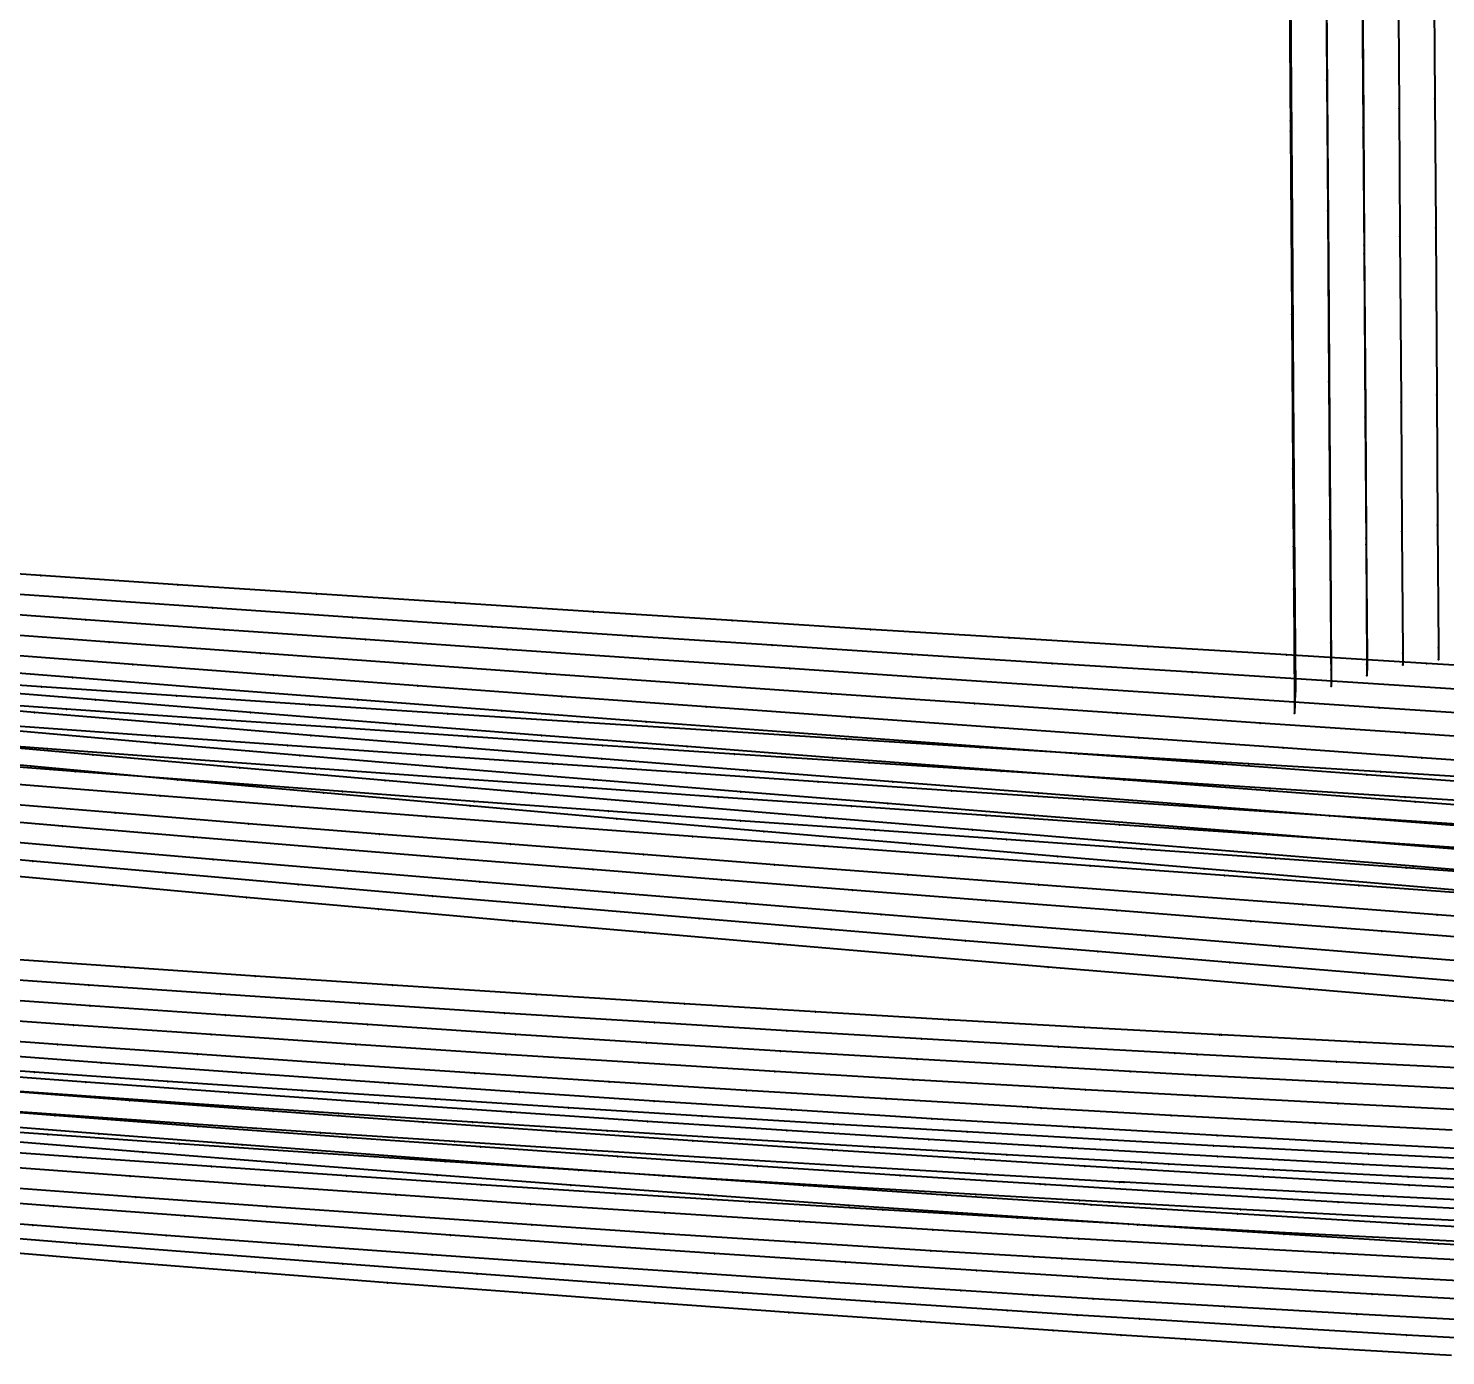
# Model space of a CAD drawing. Extents: x -2408 to 1029, y -526 to 2095.
# Drawn here: x -1100.3 to -938.1, y -470.4 to -318.6 of the extents above; entities that cross this region are included whole.
import ezdxf

# ---------------------------------------------------------------- set-up
doc = ezdxf.new("R2010")
doc.units = 0

# ---------------------------------------------------------------- blocks, each defined once
blk = doc.blocks.new(' -30')
at = {"layer": '1'}
for points in [[(-342.760814, -307.877856), (-358.028087, -306.955621), (-373.159335, -306.029753), (-388.425717, -305.092813), (-403.8543, -304.140616), (-419.119852, -303.190243), (-434.551643, -302.220237), (-449.815997, -301.250772), (-464.742282, -300.291929), (-480.513872, -299.265657), (-495.775766, -298.258206), (-511.213094, -297.224178), (-526.473238, -296.190561), (-541.755748, -295.148551), (-557.015282, -294.106065), (-572.430787, -293.055858), (-587.691043, -292.023998), (-603.09054, -290.995455), (-618.352803, -289.993615), (-633.737054, -289.006423), (-649.002495, -288.05404), (-664.372192, -287.127176), (-679.641754, -286.243599)], [(-924.797993, -275.246623), (-940.074012, -274.48242), (-955.469032, -273.674483), (-957.810669, -273.548374), (-970.741257, -272.837722), (-985.991134, -271.970428), (-1001.25985, -271.072241), (-1016.303678, -270.159495), (-1031.56907, -269.206516), (-1046.783735, -268.231197), (-1062.045895, -267.227961), (-1077.415054, -266.192914), (-1092.674012, -265.141895), (-1107.830262, -264.076439)]]:
    blk.add_lwpolyline(points, dxfattribs=at)
at = {"layer": '14'}
for points in [[(-336.921449, -295.502206), (-352.774335, -294.549846), (-368.822548, -293.571679), (-384.674062, -292.600278), (-400.525082, -291.622457), (-416.375571, -290.636785), (-432.225418, -289.641835), (-448.074642, -288.636175), (-463.923113, -287.61838), (-479.770851, -286.587015), (-495.617764, -285.540654), (-511.314248, -284.488639), (-527.159674, -283.414513), (-543.004706, -282.333607), (-558.84971, -281.251301), (-574.694902, -280.172981), (-590.540647, -279.104026), (-606.387162, -278.049823), (-622.234812, -277.01575), (-638.083812, -276.007195), (-653.93453, -275.029536), (-669.787218, -274.088158), (-685.642128, -273.188447)], [(-923.7762, -262.582272), (-941.068247, -261.714579), (-956.86877, -260.880383), (-957.126389, -260.86647), (-972.553443, -260.016254), (-988.060526, -259.129009), (-1003.328049, -258.225478), (-1018.294121, -257.312485), (-1035.2909, -256.244481), (-1051.694918, -255.183723), (-1067.407822, -254.141055), (-1082.331331, -253.127316), (-1098.29403, -252.018087), (-1114.683603, -250.852429), (-1130.701401, -249.686387), (-1146.484998, -248.509666), (-1161.507253, -247.359455), (-1166.659622, -246.954956), (-1166.711778, -228.437009), (-1166.763477, -210.081106), (-1166.813782, -192.220337), (-1166.869929, -172.285415), (-1166.914701, -156.388963), (-1166.960843, -140.006391)]]:
    blk.add_lwpolyline(points, dxfattribs=at)
at = {"layer": '2'}
blk.add_point((-367.873306, -300.229836), dxfattribs=at)
at = {"layer": '3'}
for p in [(-368.349333, -233.630645), (-1082.331331, -253.127316), (-1067.407822, -254.141055), (-1051.694918, -255.183723), (-368.199343, -254.61524), (-1035.2909, -256.244481), (-1018.294121, -257.312485), (-1003.328049, -258.225478), (-988.060526, -259.129009), (-972.553443, -260.016254), (-957.126389, -260.86647), (-956.86877, -260.880383), (-941.068247, -261.714579), (-1092.674012, -265.141895), (-1077.415054, -266.192914), (-1062.045895, -267.227961), (-1046.783735, -268.231197), (-1031.56907, -269.206516), (-1016.303678, -270.159495), (-1001.25985, -271.072241), (-985.991134, -271.970428), (-368.0732, -272.263373), (-970.741257, -272.837722), (-957.810669, -273.548374), (-955.469032, -273.674483), (-940.074012, -274.48242), (-511.314248, -284.488639), (-495.617764, -285.540654), (-479.770851, -286.587015), (-367.974671, -286.048234), (-463.923113, -287.61838), (-448.074642, -288.636175), (-432.225418, -289.641835), (-416.375571, -290.636785), (-400.525082, -291.622457), (-384.674062, -292.600278), (-368.822548, -293.571679), (-352.774335, -294.549846), (-511.213094, -297.224178), (-495.775766, -298.258206), (-480.513872, -299.265657), (-367.882046, -299.007114), (-464.742282, -300.291929), (-449.815997, -301.250772), (-434.551643, -302.220237), (-419.119852, -303.190243), (-403.8543, -304.140616), (-388.425717, -305.092813), (-373.159335, -306.029753), (-358.028087, -306.955621)]:
    blk.add_point(p, dxfattribs=at)
at = {"layer": '4'}
for p in [(-957.126389, -260.86647), (-957.810669, -273.548374)]:
    blk.add_point(p, dxfattribs=at)
at = {"layer": '8'}
blk.add_lwpolyline([(-369.955922, -8.858333), (-369.819995, -27.875516), (-369.68072, -47.360992), (-369.539213, -67.158653), (-369.396591, -87.112386), (-369.253969, -107.066139), (-369.112463, -126.863799), (-368.973188, -146.349275), (-368.83726, -165.366439), (-368.705795, -183.759273), (-368.579908, -201.371646), (-368.460716, -218.047468), (-368.349333, -233.630645), (-368.199343, -254.61524), (-368.0732, -272.263373), (-367.974671, -286.048234), (-367.882046, -299.007114), (-367.873306, -300.229836)], dxfattribs=at)
blk = doc.blocks.new(' -31')
at = {"layer": '1'}
for points in [[(-340.083135, -311.390266), (-355.240609, -310.441104), (-370.646631, -309.464332), (-386.065395, -308.481187), (-401.470856, -307.495575), (-416.563246, -306.523903), (-431.967762, -305.523372), (-447.064334, -304.533157), (-462.467434, -303.511658), (-477.568247, -302.497232), (-492.969505, -301.447749), (-508.369706, -300.383404), (-523.52564, -299.32246), (-538.924263, -298.235568), (-554.014175, -297.167376), (-569.412716, -296.079403), (-584.484875, -295.02135), (-599.884799, -293.952446), (-614.939891, -292.924438), (-630.342483, -291.895187), (-645.381208, -290.917098), (-660.787724, -289.947899), (-675.810988, -289.04012)], [(-920.351476, -277.841485), (-935.501224, -277.092704), (-950.917432, -276.292682), (-962.914429, -275.644817), (-966.01626, -275.473851), (-981.428758, -274.60417), (-996.558775, -273.719373), (-1011.967625, -272.788666), (-1027.153644, -271.843779), (-1042.559121, -270.858429), (-1057.86964, -269.853032), (-1073.271734, -268.816338), (-1088.35595, -267.778581), (-1103.754987, -266.697238)]]:
    blk.add_lwpolyline(points, dxfattribs=at)
at = {"layer": '14'}
for points in [[(-348.280214, -298.154016), (-363.594789, -297.184995), (-379.609548, -296.167345), (-395.623802, -295.14478), (-411.637522, -294.115509), (-427.65062, -293.07774), (-443.663031, -292.029683), (-459.674685, -290.969549), (-475.685517, -289.895545), (-491.69542, -288.805885), (-508.783074, -287.623881), (-524.791244, -286.501704), (-540.798969, -285.371156), (-556.806537, -284.238117), (-572.814349, -283.10846), (-588.82269, -281.988066), (-604.831886, -280.882811), (-620.84226, -279.798574), (-636.854138, -278.741232), (-652.867844, -277.716665), (-668.883703, -276.730748), (-684.902039, -275.789361)], [(-926.140451, -264.84446), (-943.708059, -263.954536), (-959.67301, -263.103139), (-962.218704, -262.963848), (-975.521006, -262.220892), (-991.189569, -261.314786), (-1006.616222, -260.391812), (-1021.738486, -259.458959), (-1038.913005, -258.367476), (-1055.489037, -257.283158), (-1071.367298, -256.21711), (-1086.448576, -255.180433), (-1102.581106, -254.045866), (-1117.395059, -252.980726), (-1132.300135, -251.886067), (-1147.688965, -250.730374), (-1163.001536, -249.551087), (-1171.739578, -248.85994), (-1171.791734, -230.043028), (-1171.843433, -211.39078), (-1171.893738, -193.241654), (-1171.949885, -172.984887), (-1171.994657, -156.831797), (-1172.040799, -140.184737)]]:
    blk.add_lwpolyline(points, dxfattribs=at)
at = {"layer": '2'}
blk.add_point((-367.873306, -300.229836), dxfattribs=at)
at = {"layer": '3'}
for p in [(-368.349333, -233.082968), (-368.246875, -247.535287), (-1086.448576, -255.180433), (-1071.367298, -256.21711), (-1055.489037, -257.283158), (-1038.913005, -258.367476), (-1021.738486, -259.458959), (-1006.616222, -260.391812), (-991.189569, -261.314786), (-975.521006, -262.220892), (-962.218704, -262.963848), (-959.67301, -263.103139), (-943.708059, -263.954536), (-368.112365, -266.508852), (-1088.35595, -267.778581), (-1073.271734, -268.816338), (-1057.86964, -269.853032), (-1042.559121, -270.858429), (-1027.153644, -271.843779), (-1011.967625, -272.788666), (-996.558775, -273.719373), (-981.428758, -274.60417), (-966.01626, -275.473851), (-962.914429, -275.644817), (-950.917432, -276.292682), (-935.501224, -277.092704), (-368.004214, -281.764444), (-508.783074, -287.623881), (-491.69542, -288.805885), (-475.685517, -289.895545), (-459.674685, -290.969549), (-443.663031, -292.029683), (-427.65062, -293.07774), (-411.637522, -294.115509), (-395.623802, -295.14478), (-379.609548, -296.167345), (-367.907521, -295.403656), (-363.594789, -297.184995), (-508.369706, -300.383404), (-492.969505, -301.447749), (-477.568247, -302.497232), (-462.467434, -303.511658), (-447.064334, -304.533157), (-431.967762, -305.523372), (-416.563246, -306.523903), (-401.470856, -307.495575), (-386.065395, -308.481187), (-370.646631, -309.464332), (-355.240609, -310.441104)]:
    blk.add_point(p, dxfattribs=at)
at = {"layer": '4'}
for p in [(-962.218704, -262.963848), (-962.914429, -275.644817)]:
    blk.add_point(p, dxfattribs=at)
at = {"layer": '8'}
blk.add_lwpolyline([(-369.819994, -25.635782), (-369.68072, -45.281497), (-369.539213, -65.241963), (-369.396591, -85.359785), (-369.253969, -105.477627), (-369.112463, -125.438093), (-368.973188, -145.083808), (-368.83726, -164.257396), (-368.705795, -182.801482), (-368.579908, -200.558689), (-368.460715, -217.371643), (-368.349333, -233.082968), (-368.246875, -247.535287), (-368.112365, -266.508852), (-368.004214, -281.764444), (-367.907521, -295.403656), (-367.873306, -300.229836)], dxfattribs=at)
blk = doc.blocks.new(' -32')
at = {"layer": '1'}
for points in [[(-346.409663, -314.335485), (-361.511141, -313.346831), (-376.612028, -312.349246), (-392.062592, -311.327131), (-407.163202, -310.32531), (-422.41166, -309.306678), (-437.511194, -308.289093), (-452.764681, -307.251046), (-467.862725, -306.211758), (-483.121304, -305.147157), (-498.217353, -304.078559), (-513.649987, -302.970201), (-528.743964, -301.873124), (-543.994009, -300.757449), (-559.087372, -299.651705), (-574.317811, -298.539581), (-589.412083, -297.446193), (-604.120497, -296.394241), (-619.720314, -295.298582), (-634.81867, -294.263062), (-650.014154, -293.25094), (-665.116791, -292.280443), (-680.295763, -291.346208)], [(-923.038039, -280.090857), (-938.34811, -279.326425), (-953.461204, -278.534516), (-968.019562, -277.738285), (-968.548114, -277.70878), (-983.657405, -276.848649), (-998.99178, -275.944104), (-1014.097598, -275.023821), (-1029.500188, -274.057041), (-1044.602615, -273.082548), (-1059.939156, -272.067258), (-1075.038283, -271.04319), (-1090.204697, -269.990208), (-1105.300425, -268.918473)]]:
    blk.add_lwpolyline(points, dxfattribs=at)
at = {"layer": '14'}
for points in [[(-343.572197, -301.792879), (-358.258268, -300.830447), (-377.132435, -299.587055), (-393.309773, -298.517615), (-409.486565, -297.442485), (-425.662674, -296.359494), (-441.838075, -295.266465), (-458.012707, -294.161219), (-474.186413, -293.041589), (-490.35915, -291.905397), (-506.197571, -290.774652), (-522.368393, -289.603916), (-538.538669, -288.423019), (-554.708762, -287.238375), (-570.879034, -286.056398), (-587.049845, -284.883501), (-603.221597, -283.726093), (-619.394575, -282.590595), (-635.569178, -281.483415), (-651.745769, -280.410968), (-667.92471, -279.379666), (-684.106362, -278.395923)], [(-928.146678, -267.124496), (-943.652668, -266.335676), (-959.795608, -265.473073), (-967.311859, -265.057926), (-975.830996, -264.577513), (-991.695618, -263.656159), (-1007.326559, -262.716159), (-1022.660679, -261.76467), (-1037.634846, -260.808854), (-1054.565747, -259.697803), (-1070.820894, -258.601952), (-1086.300012, -257.532671), (-1102.911831, -256.357739), (-1118.229864, -255.249305), (-1133.73006, -254.10292), (-1148.551279, -252.982414), (-1163.57446, -251.819757), (-1176.819611, -250.764942), (-1176.871766, -231.649067), (-1176.923466, -212.700469), (-1176.973771, -194.262985), (-1177.029917, -173.684384), (-1177.07469, -157.274654), (-1177.120831, -140.363089)]]:
    blk.add_lwpolyline(points, dxfattribs=at)
at = {"layer": '2'}
blk.add_point((-367.873306, -300.229836), dxfattribs=at)
at = {"layer": '3'}
for p in [(-368.349333, -232.535279), (-368.246875, -247.105478), (-1086.300012, -257.532671), (-1070.820894, -258.601952), (-1054.565747, -259.697803), (-1037.634846, -260.808854), (-1022.660679, -261.76467), (-1007.326559, -262.716159), (-991.695618, -263.656159), (-975.830996, -264.577513), (-967.311859, -265.057926), (-959.795608, -265.473073), (-943.652668, -266.335676), (-368.112365, -266.23381), (-1090.204697, -269.990208), (-1075.038283, -271.04319), (-1059.939156, -272.067258), (-1044.602615, -273.082548), (-1029.500188, -274.057041), (-1014.097598, -275.023821), (-998.99178, -275.944104), (-983.657405, -276.848649), (-968.548114, -277.70878), (-968.019562, -277.738285), (-953.461204, -278.534516), (-938.34811, -279.326425), (-368.004213, -281.613841), (-506.197571, -290.774652), (-490.35915, -291.905397), (-474.186413, -293.041589), (-458.012707, -294.161219), (-441.838075, -295.266465), (-425.662674, -296.359494), (-367.907521, -295.364287), (-409.486565, -297.442485), (-393.309773, -298.517615), (-377.132435, -299.587055), (-358.258268, -300.830447), (-498.217353, -304.078559), (-483.121304, -305.147157), (-467.862725, -306.211758), (-452.764681, -307.251046), (-437.511194, -308.289093), (-422.41166, -309.306678), (-407.163202, -310.32531), (-392.062592, -311.327131), (-376.612028, -312.349246), (-361.511141, -313.346831)]:
    blk.add_point(p, dxfattribs=at)
at = {"layer": '4'}
for p in [(-967.311859, -265.057926), (-968.019562, -277.738285)]:
    blk.add_point(p, dxfattribs=at)
at = {"layer": '8'}
blk.add_lwpolyline([(-369.819994, -23.396054), (-369.680719, -43.202007), (-369.539213, -63.32526), (-369.396591, -83.60721), (-369.253969, -103.88914), (-369.112463, -124.012412), (-368.973188, -143.818365), (-368.83726, -163.14834), (-368.705795, -181.843678), (-368.579908, -199.74572), (-368.460715, -216.695807), (-368.349333, -232.535279), (-368.246875, -247.105478), (-368.112365, -266.23381), (-368.004213, -281.613841), (-367.907521, -295.364287), (-367.873306, -300.229836)], dxfattribs=at)
blk = doc.blocks.new(' -33')
at = {"layer": '1'}
for points in [[(-342.352205, -317.947963), (-357.588725, -316.915788), (-372.742656, -315.878392), (-387.978463, -314.83589), (-403.214181, -313.792053), (-418.633127, -312.729474), (-433.867876, -311.671278), (-449.292752, -310.590136), (-464.525998, -309.510678), (-479.956925, -308.402736), (-495.187978, -307.29314), (-510.588491, -306.154018), (-525.817241, -305.012652), (-541.24244, -303.847535), (-556.470265, -302.694468), (-571.874492, -301.530836), (-587.10319, -300.388818), (-602.332926, -299.260738), (-617.718313, -298.141163), (-632.95132, -297.058181), (-648.318027, -295.997145), (-663.555715, -294.982048), (-678.904663, -294.002708)], [(-923.964632, -282.425818), (-939.449062, -281.649797), (-954.699437, -280.847467), (-969.703929, -280.022424), (-973.123016, -279.829655), (-984.950427, -279.149841), (-1000.008426, -278.256658), (-1015.251317, -277.322731), (-1030.42018, -276.365), (-1045.659556, -275.375669), (-1060.820195, -274.365671), (-1076.056196, -273.325623), (-1091.114763, -272.273251), (-1106.347368, -271.184569)]]:
    blk.add_lwpolyline(points, dxfattribs=at)
at = {"layer": '14'}
for points in [[(-338.964327, -305.446271), (-355.305994, -304.339087), (-371.877439, -303.2079), (-388.217821, -302.090904), (-404.557672, -300.969821), (-420.896859, -299.842089), (-437.235306, -298.705142), (-453.572917, -297.556414), (-469.909596, -296.393339), (-486.245286, -295.21335), (-503.557809, -293.941453), (-519.891237, -292.722242), (-536.224043, -291.490936), (-552.556552, -290.254478), (-568.889201, -289.019803), (-585.22239, -287.793847), (-601.556519, -286.583548), (-617.892025, -285.395838), (-634.229233, -284.237662), (-650.568579, -283.115953), (-666.910465, -282.037648), (-683.255288, -281.009685)], [(-928.143763, -269.504667), (-943.54103, -268.721465), (-959.860649, -267.848624), (-972.405014, -267.149811), (-976.08208, -266.940595), (-992.141825, -266.004694), (-1007.976158, -265.048251), (-1023.521357, -264.078597), (-1038.713918, -263.103048), (-1055.907811, -261.967239), (-1072.433921, -260.845017), (-1088.191235, -259.74801), (-1103.078553, -258.687859)]]:
    blk.add_lwpolyline(points, dxfattribs=at)
at = {"layer": '2'}
blk.add_point((-367.873306, -300.229836), dxfattribs=at)
at = {"layer": '3'}
for p in [(-368.349333, -231.98759), (-368.246875, -246.675668), (-1088.191235, -259.74801), (-1072.433921, -260.845017), (-1055.907811, -261.967239), (-1038.713918, -263.103048), (-1023.521357, -264.078597), (-1007.976158, -265.048251), (-992.141825, -266.004694), (-976.08208, -266.940595), (-972.405014, -267.149811), (-368.112365, -265.958768), (-959.860649, -267.848624), (-943.54103, -268.721465), (-1091.114763, -272.273251), (-1076.056196, -273.325623), (-1060.820195, -274.365671), (-1045.659556, -275.375669), (-1030.42018, -276.365), (-1015.251317, -277.322731), (-1000.008426, -278.256658), (-984.950427, -279.149841), (-973.123016, -279.829655), (-969.703929, -280.022424), (-954.699437, -280.847467), (-939.449062, -281.649797), (-368.004214, -281.46322), (-503.557809, -293.941453), (-486.245286, -295.21335), (-469.909596, -296.393339), (-367.907521, -295.324925), (-453.572917, -297.556414), (-437.235306, -298.705142), (-420.896859, -299.842089), (-404.557672, -300.969821), (-388.217821, -302.090904), (-371.877439, -303.2079), (-355.305994, -304.339087), (-510.588491, -306.154018), (-495.187978, -307.29314), (-479.956925, -308.402736), (-464.525998, -309.510678), (-449.292752, -310.590136), (-433.867876, -311.671278), (-418.633127, -312.729474), (-403.214181, -313.792053), (-387.978463, -314.83589), (-372.742656, -315.878392), (-357.588725, -316.915788)]:
    blk.add_point(p, dxfattribs=at)
at = {"layer": '4'}
for p in [(-972.405014, -267.149811), (-973.123016, -279.829655)]:
    blk.add_point(p, dxfattribs=at)
at = {"layer": '8'}
blk.add_lwpolyline([(-369.819994, -21.156306), (-369.680719, -41.122498), (-369.539213, -61.408575), (-369.396591, -81.854595), (-369.253969, -102.300615), (-369.112463, -122.586692), (-368.973188, -142.552883), (-368.83726, -162.039247), (-368.705795, -180.885839), (-368.579908, -198.932717), (-368.460715, -216.01997), (-368.349333, -231.98759), (-368.246875, -246.675668), (-368.112365, -265.958768), (-368.004214, -281.46322), (-367.907521, -295.324925), (-367.873306, -300.229836)], dxfattribs=at)
blk = doc.blocks.new(' -34')
at = {"layer": '1'}
for points in [[(-339.819129, -321.472774), (-355.190724, -320.395933), (-370.15938, -319.335385), (-385.530221, -318.247969), (-400.901061, -317.160511), (-415.978248, -316.088815), (-431.348212, -314.988678), (-446.432344, -313.899969), (-461.800815, -312.779261), (-476.892099, -311.664859), (-492.258289, -310.513737), (-507.463499, -309.356625), (-522.827069, -308.170718), (-537.915343, -306.995565), (-553.277709, -305.794596), (-568.34347, -304.61822), (-583.706522, -303.425983), (-599.070645, -302.247155), (-614.115947, -301.111752), (-629.483418, -299.977411), (-644.508405, -298.898956), (-659.880782, -297.832882), (-674.88639, -296.834445)], [(-919.045172, -285.045524), (-934.193097, -284.298782), (-949.581788, -283.501829), (-964.849556, -282.67344), (-978.226776, -281.917915), (-980.234234, -281.802241), (-995.616874, -280.897041), (-1010.84555, -279.969732), (-1026.224543, -279.003418), (-1041.564578, -278.011059), (-1056.939991, -276.989186), (-1072.390668, -275.936023), (-1087.762539, -274.86247), (-1103.215046, -273.757712)]]:
    blk.add_lwpolyline(points, dxfattribs=at)
at = {"layer": '14'}
for points in [[(-336.893554, -308.944686), (-353.398217, -307.7883), (-369.264324, -306.666958), (-385.767575, -305.500612), (-402.270282, -304.331553), (-418.772371, -303.156799), (-435.273654, -301.973375), (-451.774057, -300.778302), (-468.273469, -299.568599), (-484.771777, -298.341289), (-500.863847, -297.124308), (-517.359792, -295.856225), (-533.854946, -294.573899), (-550.349751, -293.28483), (-566.844649, -291.996522), (-583.340118, -290.716473), (-599.836525, -289.452191), (-616.334348, -288.211174), (-632.83403, -287.000926), (-649.336013, -285.828948), (-665.840737, -284.702741), (-682.348682, -283.629805)], [(-930.481509, -271.769319), (-946.126004, -270.967182), (-962.610425, -270.077926), (-977.497482, -269.238701), (-978.995736, -269.15243), (-995.217702, -268.19819), (-1011.212086, -267.222703), (-1026.914653, -266.233465), (-1042.261168, -265.237971), (-1057.187393, -264.243718), (-1073.984438, -263.095324), (-1090.019987, -261.970725), (-1105.192034, -260.881824)]]:
    blk.add_lwpolyline(points, dxfattribs=at)
at = {"layer": '2'}
blk.add_point((-367.873306, -300.229836), dxfattribs=at)
at = {"layer": '3'}
for p in [(-368.349333, -231.439899), (-368.246875, -246.245857), (-1090.019987, -261.970725), (-1073.984438, -263.095324), (-1057.187393, -264.243718), (-1042.261168, -265.237971), (-368.112365, -265.683725), (-1026.914653, -266.233465), (-1011.212086, -267.222703), (-995.217702, -268.19819), (-978.995736, -269.15243), (-977.497482, -269.238701), (-962.610425, -270.077926), (-946.126004, -270.967182), (-1087.762539, -274.86247), (-1072.390668, -275.936023), (-1056.939991, -276.989186), (-1041.564578, -278.011059), (-1026.224543, -279.003418), (-1010.84555, -279.969732), (-995.616874, -280.897041), (-980.234234, -281.802241), (-978.226776, -281.917915), (-368.004214, -281.312598), (-964.849556, -282.67344), (-949.581788, -283.501829), (-934.193097, -284.298782), (-367.907521, -295.285564), (-500.863847, -297.124308), (-484.771777, -298.341289), (-468.273469, -299.568599), (-451.774057, -300.778302), (-435.273654, -301.973375), (-418.772371, -303.156799), (-402.270282, -304.331553), (-385.767575, -305.500612), (-369.264324, -306.666958), (-353.398217, -307.7883), (-507.463499, -309.356625), (-492.258289, -310.513737), (-476.892099, -311.664859), (-461.800815, -312.779261), (-446.432344, -313.899969), (-431.348212, -314.988678), (-415.978248, -316.088815), (-400.901061, -317.160511), (-385.530221, -318.247969), (-370.15938, -319.335385), (-355.190724, -320.395933)]:
    blk.add_point(p, dxfattribs=at)
at = {"layer": '4'}
for p in [(-977.497482, -269.238701), (-978.226776, -281.917915)]:
    blk.add_point(p, dxfattribs=at)
at = {"layer": '8'}
blk.add_lwpolyline([(-369.819994, -18.916558), (-369.68072, -39.042988), (-369.539213, -59.491889), (-369.396591, -80.101979), (-369.253969, -100.712126), (-369.112463, -121.161008), (-368.973188, -141.287438), (-368.83726, -160.930188), (-368.705795, -179.928033), (-368.579908, -198.119746), (-368.460715, -215.344131), (-368.349333, -231.439899), (-368.246875, -246.245857), (-368.112365, -265.683725), (-368.004214, -281.312598), (-367.907521, -295.285564), (-367.873306, -300.229836)], dxfattribs=at)
blk = doc.blocks.new(' -35')
at = {"layer": '1'}
for points in [[(-349.682815, -324.113959), (-364.688368, -323.015634), (-380.058656, -321.892006), (-395.429036, -320.769594), (-410.489672, -319.666531), (-425.859359, -318.534784), (-440.927501, -317.417342), (-456.295825, -316.267188), (-471.371645, -315.126101), (-486.737789, -313.947217), (-501.821522, -312.771718), (-517.184815, -311.556191), (-532.431516, -310.3369), (-547.793194, -309.10119), (-562.848737, -307.889119), (-578.210751, -306.657574), (-593.573671, -305.437374), (-608.60819, -304.260266), (-623.974281, -303.080739), (-638.987994, -301.957219), (-654.358941, -300.84264), (-669.352844, -299.795943), (-684.730024, -298.770446)], [(-928.618271, -286.668805), (-944.007854, -285.850953), (-959.108642, -285.010879), (-973.190689, -284.194622), (-974.494042, -284.117539), (-989.877375, -283.189174), (-1005.139104, -282.236163), (-1020.518526, -281.245303), (-1035.917054, -280.223952), (-1051.29271, -279.176298), (-1066.304741, -278.12779), (-1081.676777, -277.028353), (-1096.708758, -275.928293)]]:
    blk.add_lwpolyline(points, dxfattribs=at)
at = {"layer": '14'}
for points in [[(-347.864946, -311.511442), (-363.762553, -310.349417), (-380.258736, -309.144425), (-396.754401, -307.938803), (-413.249481, -306.729329), (-429.743777, -305.51279), (-446.237205, -304.285964), (-462.72968, -303.045631), (-479.221003, -301.788578), (-495.711088, -300.511585), (-511.856321, -299.239829), (-528.344142, -297.923994), (-544.831437, -296.598554), (-561.318709, -295.271153), (-577.806346, -293.949448), (-594.294851, -292.641083), (-610.784727, -291.353704), (-627.276361, -290.094966), (-643.770257, -288.872514), (-660.266918, -287.693996), (-676.766731, -286.567064), (-693.2702, -285.499365)], [(-924.88934, -274.144407), (-940.875508, -273.302877), (-957.363445, -272.389503), (-972.443008, -271.51638), (-973.761162, -271.438436), (-990.00323, -270.457451), (-1006.023998, -269.454333), (-1021.758036, -268.436859), (-1037.139843, -267.412805), (-1052.103916, -266.389951), (-1068.946655, -265.208513), (-1085.027638, -264.051647), (-1100.242849, -262.931704)]]:
    blk.add_lwpolyline(points, dxfattribs=at)
at = {"layer": '2'}
blk.add_point((-367.873306, -300.229836), dxfattribs=at)
at = {"layer": '3'}
for p in [(-368.349333, -230.892208), (-368.246876, -245.816044), (-1085.027638, -264.051647), (-1068.946655, -265.208513), (-368.112366, -265.408659), (-1052.103916, -266.389951), (-1037.139843, -267.412805), (-1021.758036, -268.436859), (-1006.023998, -269.454333), (-990.00323, -270.457451), (-973.761162, -271.438436), (-972.443008, -271.51638), (-957.363445, -272.389503), (-940.875508, -273.302877), (-1081.676777, -277.028353), (-1066.304741, -278.12779), (-1051.29271, -279.176298), (-1035.917054, -280.223952), (-1020.518526, -281.245303), (-368.004214, -281.161993), (-1005.139104, -282.236163), (-989.877375, -283.189174), (-974.494042, -284.117539), (-973.190689, -284.194622), (-959.108642, -285.010879), (-944.007854, -285.850953), (-367.907521, -295.246193), (-511.856321, -299.239829), (-495.711088, -300.511585), (-479.221003, -301.788578), (-462.72968, -303.045631), (-446.237205, -304.285964), (-429.743777, -305.51279), (-413.249481, -306.729329), (-396.754401, -307.938803), (-380.258736, -309.144425), (-363.762553, -310.349417), (-501.821522, -312.771718), (-486.737789, -313.947217), (-471.371645, -315.126101), (-456.295825, -316.267188), (-440.927501, -317.417342), (-425.859359, -318.534784), (-410.489672, -319.666531), (-395.429036, -320.769594), (-380.058656, -321.892006), (-364.688368, -323.015634)]:
    blk.add_point(p, dxfattribs=at)
at = {"layer": '4'}
for p in [(-972.443008, -271.51638), (-973.190689, -284.194622)]:
    blk.add_point(p, dxfattribs=at)
at = {"layer": '8'}
blk.add_lwpolyline([(-369.819994, -16.676809), (-369.680719, -36.963495), (-369.539213, -57.575183), (-369.396591, -78.3494), (-369.253969, -99.123598), (-369.112463, -119.735286), (-368.973188, -140.021991), (-368.83726, -159.821128), (-368.705795, -178.970225), (-368.579908, -197.306773), (-368.460715, -214.668292), (-368.349333, -230.892208), (-368.246876, -245.816044), (-368.112366, -265.408659), (-368.004214, -281.161993), (-367.907521, -295.246193), (-367.873306, -300.229836)], dxfattribs=at)
blk = doc.blocks.new(' -36')
at = {"layer": '1'}
for points in [[(-340.762445, -328.112092), (-355.750952, -326.984822), (-371.109986, -325.825073), (-386.098316, -324.695337), (-401.323935, -323.547214), (-416.311969, -322.413832), (-431.546185, -321.255755), (-446.533149, -320.107825), (-461.776212, -318.928919), (-476.761207, -317.756053), (-491.744892, -316.566135), (-506.995499, -315.335066), (-521.97626, -314.109339), (-537.243101, -312.84839), (-552.222473, -311.605443), (-567.447619, -310.342887), (-582.427615, -309.107693), (-597.629275, -307.867498), (-612.611917, -306.664332), (-627.790771, -305.471098), (-642.777801, -304.324451), (-657.767659, -303.214828), (-672.927873, -302.136555), (-687.924346, -301.120033)], [(-929.700036, -288.998858), (-944.709607, -288.199649), (-960.104271, -287.341486), (-975.109699, -286.4678), (-978.296661, -286.277752), (-990.113113, -285.56012), (-1005.598166, -284.59047), (-1020.597708, -283.621117), (-1035.747184, -282.613356), (-1050.743047, -281.588708), (-1066.063397, -280.515314), (-1081.055759, -279.439485), (-1096.480537, -278.306728)]]:
    blk.add_lwpolyline(points, dxfattribs=at)
at = {"layer": '14'}
for points in [[(-343.072354, -315.204281), (-358.265572, -314.058516), (-374.924507, -312.801369), (-391.582949, -311.545906), (-408.240853, -310.288464), (-424.89798, -309.025397), (-441.554228, -307.753049), (-458.209454, -306.467765), (-474.863555, -305.165888), (-491.516312, -303.84377), (-509.21767, -302.412573), (-525.867796, -301.045736), (-542.517232, -299.667298), (-559.166528, -298.285501), (-575.816194, -296.908591), (-592.466782, -295.544809), (-609.118724, -294.202407), (-625.772571, -292.889628), (-642.428835, -291.614717), (-659.088025, -290.385919), (-675.750692, -289.211476), (-692.417271, -288.09964)], [(-924.392004, -276.556099), (-940.653292, -275.701839), (-957.314978, -274.779548), (-973.896628, -273.817123), (-977.53685, -273.600216), (-990.332004, -272.822526), (-1006.555167, -271.8037), (-1022.499956, -270.768605), (-1038.100212, -269.725196), (-1053.28999, -268.681419), (-1070.40433, -267.473829), (-1086.764907, -266.289203), (-1102.266905, -265.140159)]]:
    blk.add_lwpolyline(points, dxfattribs=at)
at = {"layer": '2'}
blk.add_point((-367.873306, -300.229836), dxfattribs=at)
at = {"layer": '3'}
for p in [(-368.296919, -238.039417), (-368.199343, -252.364535), (-1086.764907, -266.289203), (-1070.40433, -267.473829), (-1053.28999, -268.681419), (-1038.100212, -269.725196), (-1022.499956, -270.768605), (-1006.555167, -271.8037), (-368.0732, -270.883463), (-990.332004, -272.822526), (-977.53685, -273.600216), (-973.896628, -273.817123), (-957.314978, -274.779548), (-940.653292, -275.701839), (-1081.055759, -279.439485), (-1066.063397, -280.515314), (-1050.743047, -281.588708), (-1035.747184, -282.613356), (-1020.597708, -283.621117), (-1005.598166, -284.59047), (-367.974671, -285.348496), (-990.113113, -285.56012), (-978.296661, -286.277752), (-975.109699, -286.4678), (-960.104271, -287.341486), (-944.709607, -288.199649), (-367.882046, -298.946789), (-509.21767, -302.412573), (-491.516312, -303.84377), (-474.863555, -305.165888), (-458.209454, -306.467765), (-441.554228, -307.753049), (-424.89798, -309.025397), (-408.240853, -310.288464), (-391.582949, -311.545906), (-374.924507, -312.801369), (-358.265572, -314.058516), (-506.995499, -315.335066), (-491.744892, -316.566135), (-476.761207, -317.756053), (-461.776212, -318.928919), (-446.533149, -320.107825), (-431.546185, -321.255755), (-416.311969, -322.413832), (-401.323935, -323.547214), (-386.098316, -324.695337), (-371.109986, -325.825073), (-355.750952, -326.984822)]:
    blk.add_point(p, dxfattribs=at)
at = {"layer": '4'}
for p in [(-977.53685, -273.600216), (-978.296661, -286.277752)]:
    blk.add_point(p, dxfattribs=at)
at = {"layer": '8'}
blk.add_lwpolyline([(-369.750706, -24.609345), (-369.610175, -45.240538), (-369.467972, -66.117421), (-369.32521, -87.076182), (-369.183007, -107.953046), (-369.042477, -128.584257), (-368.904736, -148.805947), (-368.7709, -168.454358), (-368.642084, -187.365733), (-368.519405, -205.376208), (-368.403978, -222.322025), (-368.296919, -238.039417), (-368.199343, -252.364535), (-368.0732, -270.883463), (-367.974671, -285.348496), (-367.882046, -298.946789), (-367.873306, -300.229836)], dxfattribs=at)
blk = doc.blocks.new(' -37')
at = {"layer": '1'}
for points in [[(-350.905916, -330.678179), (-366.176563, -329.487888), (-381.164088, -328.321985), (-396.497297, -327.130311), (-411.484805, -325.964191), (-426.703417, -324.775503), (-441.690021, -323.597393), (-456.40136, -322.431127), (-471.902847, -321.188842), (-486.886278, -319.971408), (-502.122527, -318.713448), (-517.102886, -317.458679), (-532.226095, -316.177901), (-547.204588, -314.901198), (-562.419911, -313.602854), (-577.398712, -312.329684), (-592.590059, -311.049699), (-607.571222, -309.804694), (-622.739327, -308.568078), (-637.724826, -307.376246), (-652.713141, -306.219829), (-667.862159, -305.093364), (-682.857145, -304.027392)], [(-924.59299, -291.357248), (-939.603383, -290.536247), (-954.847641, -289.664205), (-969.853688, -288.767711), (-973.26416, -288.55896), (-984.857613, -287.83633), (-999.854355, -286.873429), (-1014.854318, -285.880086), (-1030.060748, -284.843583), (-1045.056864, -283.793714), (-1060.45161, -282.688683), (-1075.44398, -281.586653), (-1090.446815, -280.458628), (-1105.435581, -279.30751)]]:
    blk.add_lwpolyline(points, dxfattribs=at)
at = {"layer": '14'}
for points in [[(-356.91931, -317.470753), (-372.143739, -316.284671), (-388.794947, -314.990613), (-405.445605, -313.696131), (-422.095541, -312.397339), (-438.7446, -311.090346), (-455.392629, -309.771261), (-472.039473, -308.436196), (-488.684979, -307.081259), (-503.666149, -305.841563), (-520.308955, -304.442927), (-536.950896, -303.029512), (-553.592508, -301.609709), (-570.234326, -300.191908), (-586.876888, -298.7845), (-603.520729, -297.395875), (-620.166385, -296.034424), (-636.814393, -294.708537), (-653.465288, -293.426604), (-670.119607, -292.197015), (-686.777886, -291.028163)], [(-918.749418, -278.949547), (-935.377298, -278.05285), (-952.039503, -277.106422), (-968.631173, -276.118252), (-972.484207, -275.882607), (-985.084917, -275.096591), (-1001.333343, -274.049686), (-1017.309061, -272.985787), (-1032.94468, -271.913143), (-1048.172808, -270.840002), (-1065.334007, -269.598383), (-1081.741827, -268.380416), (-1097.289314, -267.199193)]]:
    blk.add_lwpolyline(points, dxfattribs=at)
at = {"layer": '2'}
blk.add_point((-367.873306, -300.229836), dxfattribs=at)
at = {"layer": '3'}
for p in [(-368.296919, -237.552013), (-368.199343, -251.98942), (-1081.741827, -268.380416), (-1065.334007, -269.598383), (-368.0732, -270.653467), (-1048.172808, -270.840002), (-1032.94468, -271.913143), (-1017.309061, -272.985787), (-1001.333343, -274.049686), (-985.084917, -275.096591), (-972.484207, -275.882607), (-968.631173, -276.118252), (-952.039503, -277.106422), (-935.377298, -278.05285), (-1090.446815, -280.458628), (-1075.44398, -281.586653), (-1060.45161, -282.688683), (-1045.056864, -283.793714), (-1030.060748, -284.843583), (-367.974671, -285.23187), (-1014.854318, -285.880086), (-999.854355, -286.873429), (-984.857613, -287.83633), (-973.26416, -288.55896), (-969.853688, -288.767711), (-954.847641, -289.664205), (-939.603383, -290.536247), (-367.882046, -298.936734), (-520.308955, -304.442927), (-503.666149, -305.841563), (-488.684979, -307.081259), (-472.039473, -308.436196), (-455.392629, -309.771261), (-438.7446, -311.090346), (-422.095541, -312.397339), (-405.445605, -313.696131), (-388.794947, -314.990613), (-517.102886, -317.458679), (-372.143739, -316.284671), (-502.122527, -318.713448), (-486.886278, -319.971408), (-471.902847, -321.188842), (-456.40136, -322.431127), (-441.690021, -323.597393), (-426.703417, -324.775503), (-411.484805, -325.964191), (-396.497297, -327.130311), (-381.164088, -328.321985), (-366.176563, -329.487888)]:
    blk.add_point(p, dxfattribs=at)
at = {"layer": '4'}
for p in [(-972.484207, -275.882607), (-973.26416, -288.55896)]:
    blk.add_point(p, dxfattribs=at)
at = {"layer": '8'}
blk.add_lwpolyline([(-369.750706, -22.449312), (-369.610176, -43.242187), (-369.467972, -64.282696), (-369.32521, -85.405707), (-369.183007, -106.446178), (-369.042477, -127.239072), (-368.904736, -147.619234), (-368.7709, -167.421662), (-368.642084, -186.481206), (-368.519405, -204.632826), (-368.403978, -221.711475), (-368.296919, -237.552013), (-368.199343, -251.98942), (-368.0732, -270.653467), (-367.974671, -285.23187), (-367.882046, -298.936734), (-367.873306, -300.229836)], dxfattribs=at)
blk = doc.blocks.new(' -38')
at = {"layer": '1'}
for points in [[(-347.30672, -334.294263), (-362.753914, -333.053838), (-377.871486, -331.841428), (-393.234888, -330.611362), (-408.352656, -329.401497), (-423.47021, -328.188497), (-438.85538, -326.946902), (-453.971525, -325.717039), (-469.36682, -324.451346), (-484.480579, -323.19214), (-499.886211, -321.887599), (-514.996526, -320.588153), (-530.160561, -319.268771), (-545.268729, -317.944592), (-560.649482, -316.593849), (-575.757856, -315.271431), (-590.867173, -313.959848), (-606.223716, -312.644678), (-621.336548, -311.374729), (-636.669241, -310.117893), (-651.78772, -308.916319), (-667.097456, -307.744262), (-682.223182, -306.637551), (-696.187057, -305.670109)], [(-925.883388, -293.680152), (-941.345345, -292.831344), (-956.486473, -291.961364), (-971.499036, -291.06111), (-978.36731, -290.637188), (-986.635753, -290.117361), (-1001.70109, -289.145004), (-1016.833677, -288.137269), (-1032.01982, -287.096086), (-1047.148505, -286.030428), (-1062.433996, -284.926286), (-1077.558764, -283.807521), (-1092.815026, -282.652774), (-1107.935913, -281.482839)]]:
    blk.add_lwpolyline(points, dxfattribs=at)
at = {"layer": '14'}
for points in [[(-354.957992, -320.939086), (-372.280916, -319.547715), (-389.094561, -318.202078), (-405.907649, -316.856893), (-422.719985, -315.507814), (-439.531393, -314.150492), (-456.341658, -312.780583), (-473.150681, -311.393731), (-489.958248, -309.985592), (-506.522355, -308.572932), (-523.326884, -307.116879), (-540.130614, -305.646606), (-556.934097, -304.171134), (-573.737918, -302.699483), (-590.542667, -301.240673), (-607.348893, -299.803726), (-624.157259, -298.397655), (-640.968316, -297.031482), (-657.782651, -295.714229), (-674.600851, -294.454913), (-691.423468, -293.262557)], [(-926.564775, -280.925246), (-943.492519, -279.99092), (-960.303765, -279.013581), (-977.021177, -277.996097), (-977.577896, -277.961464), (-993.576629, -276.946905), (-1009.902298, -275.874424), (-1025.930063, -274.787092), (-1041.592026, -273.693331), (-1056.82028, -272.601565), (-1073.94759, -271.341612), (-1090.284024, -270.109234), (-1105.721642, -268.917815)]]:
    blk.add_lwpolyline(points, dxfattribs=at)
at = {"layer": '2'}
blk.add_point((-367.873306, -300.229836), dxfattribs=at)
at = {"layer": '3'}
for p in [(-368.296919, -237.064645), (-368.199342, -251.614314), (-1090.284024, -270.109234), (-368.0732, -270.423497), (-1073.94759, -271.341612), (-1056.82028, -272.601565), (-1041.592026, -273.693331), (-1025.930063, -274.787092), (-1009.902298, -275.874424), (-993.576629, -276.946905), (-977.577896, -277.961464), (-977.021177, -277.996097), (-960.303765, -279.013581), (-943.492519, -279.99092), (-1092.815026, -282.652774), (-1077.558764, -283.807521), (-1062.433996, -284.926286), (-367.974671, -285.115248), (-1047.148505, -286.030428), (-1032.01982, -287.096086), (-1016.833677, -288.137269), (-1001.70109, -289.145004), (-986.635753, -290.117361), (-978.36731, -290.637188), (-971.499036, -291.06111), (-956.486473, -291.961364), (-941.345345, -292.831344), (-367.882046, -298.926672), (-506.522355, -308.572932), (-489.958248, -309.985592), (-473.150681, -311.393731), (-456.341658, -312.780583), (-439.531393, -314.150492), (-422.719985, -315.507814), (-405.907649, -316.856893), (-389.094561, -318.202078), (-514.996526, -320.588153), (-372.280916, -319.547715), (-499.886211, -321.887599), (-484.480579, -323.19214), (-469.36682, -324.451346), (-453.971525, -325.717039), (-438.85538, -326.946902), (-423.47021, -328.188497), (-408.352656, -329.401497), (-393.234888, -330.611362), (-377.871486, -331.841428), (-362.753914, -333.053838)]:
    blk.add_point(p, dxfattribs=at)
at = {"layer": '4'}
for p in [(-977.577896, -277.961464), (-978.36731, -290.637188)]:
    blk.add_point(p, dxfattribs=at)
at = {"layer": '8'}
blk.add_lwpolyline([(-369.750706, -20.289309), (-369.610175, -41.243866), (-369.467972, -62.447945), (-369.32521, -83.735243), (-369.183007, -104.939322), (-369.042477, -125.893897), (-368.904736, -146.432533), (-368.7709, -166.388941), (-368.642084, -185.596723), (-368.519405, -203.889486), (-368.403978, -221.100934), (-368.296919, -237.064645), (-368.199342, -251.614314), (-368.0732, -270.423497), (-367.974671, -285.115248), (-367.882046, -298.926672), (-367.873306, -300.229836)], dxfattribs=at)
blk = doc.blocks.new(' -39')
at = {"layer": '1'}
for points in [[(-357.145262, -336.818644), (-372.261771, -335.568273), (-387.650479, -334.297441), (-402.767506, -333.05311), (-417.884442, -331.808156), (-433.252995, -330.536635), (-448.368769, -329.277223), (-463.747899, -327.984156), (-478.861423, -326.697909), (-494.251373, -325.367842), (-509.361396, -324.041534), (-524.576187, -322.688298), (-539.683514, -321.331744), (-555.054786, -319.945953), (-570.16184, -318.585931), (-585.269618, -317.234377), (-600.616008, -315.876921), (-615.727055, -314.562388), (-631.049142, -313.258955), (-646.165642, -312.008673), (-661.46433, -310.785944), (-676.58816, -309.626711), (-691.865093, -308.513941)], [(-920.220354, -296.08108), (-935.667878, -295.211581), (-950.809852, -294.320542), (-966.217809, -293.373758), (-973.337708, -292.923012), (-981.355062, -292.405988), (-996.453496, -291.406785), (-1011.586352, -290.373656), (-1026.833331, -289.302111), (-1041.962118, -288.209876), (-1057.325513, -287.072587), (-1072.450204, -285.926264), (-1087.804493, -284.73566), (-1102.92523, -283.537311)]]:
    blk.add_lwpolyline(points, dxfattribs=at)
at = {"layer": '14'}
for points in [[(-349.320393, -324.721841), (-366.674352, -323.2841), (-383.480726, -321.898169), (-400.286632, -320.515133), (-417.091804, -319.130417), (-433.89609, -317.739438), (-450.699301, -316.337614), (-467.501246, -314.920366), (-484.301774, -313.48311), (-500.92053, -312.0371), (-517.71781, -310.550055), (-534.513969, -309.04535), (-551.309658, -307.532143), (-568.105492, -306.019597), (-584.902087, -304.516876), (-601.700095, -303.033139), (-618.500055, -301.577554), (-635.302619, -300.159282), (-652.108404, -298.787484), (-668.918023, -297.471325), (-685.73213, -296.219963), (-696.187057, -295.487156)], [(-920.86881, -283.326043), (-935.383752, -282.508064), (-955.003023, -281.343338), (-971.732412, -280.299228), (-972.527618, -280.248508), (-988.308199, -279.22209), (-1004.661143, -278.120655), (-1020.721782, -277.003673), (-1036.420876, -275.879874), (-1051.689111, -274.757998), (-1068.86501, -273.46323), (-1085.25005, -272.196846), (-1100.734219, -270.972716)]]:
    blk.add_lwpolyline(points, dxfattribs=at)
at = {"layer": '2'}
blk.add_point((-367.873306, -300.229836), dxfattribs=at)
at = {"layer": '3'}
for p in [(-368.296919, -236.577266), (-368.199343, -251.239173), (-368.0732, -270.1935), (-1085.25005, -272.196846), (-1068.86501, -273.46323), (-1051.689111, -274.757998), (-1036.420876, -275.879874), (-1020.721782, -277.003673), (-1004.661143, -278.120655), (-988.308199, -279.22209), (-972.527618, -280.248508), (-971.732412, -280.299228), (-955.003023, -281.343338), (-935.383752, -282.508064), (-1087.804493, -284.73566), (-367.974671, -284.998621), (-1072.450204, -285.926264), (-1057.325513, -287.072587), (-1041.962118, -288.209876), (-1026.833331, -289.302111), (-1011.586352, -290.373656), (-996.453496, -291.406785), (-981.355062, -292.405988), (-973.337708, -292.923012), (-966.217809, -293.373758), (-950.809852, -294.320542), (-935.667878, -295.211581), (-367.882046, -298.916617), (-517.71781, -310.550055), (-500.92053, -312.0371), (-484.301774, -313.48311), (-467.501246, -314.920366), (-450.699301, -316.337614), (-433.89609, -317.739438), (-417.091804, -319.130417), (-400.286632, -320.515133), (-383.480726, -321.898169), (-524.576187, -322.688298), (-509.361396, -324.041534), (-366.674352, -323.2841), (-494.251373, -325.367842), (-478.861423, -326.697909), (-463.747899, -327.984156), (-448.368769, -329.277223), (-433.252995, -330.536635), (-417.884442, -331.808156), (-402.767506, -333.05311), (-387.650479, -334.297441), (-372.261771, -335.568273)]:
    blk.add_point(p, dxfattribs=at)
at = {"layer": '4'}
for p in [(-972.527618, -280.248508), (-973.337708, -292.923012)]:
    blk.add_point(p, dxfattribs=at)
at = {"layer": '8'}
blk.add_lwpolyline([(-369.750706, -18.129275), (-369.610175, -39.245532), (-369.467972, -60.613219), (-369.32521, -82.064766), (-369.183007, -103.43249), (-369.042477, -124.54871), (-368.904736, -145.245855), (-368.7709, -165.356207), (-368.642084, -184.712194), (-368.519405, -203.146134), (-368.403978, -220.490353), (-368.296919, -236.577266), (-368.199343, -251.239173), (-368.0732, -270.1935), (-367.974671, -284.998621), (-367.882046, -298.916617), (-367.873306, -300.229836)], dxfattribs=at)
blk = doc.blocks.new(' -40')
at = {"layer": '1'}
for points in [[(-352.059155, -340.566054), (-367.17452, -339.277857), (-382.593038, -337.965144), (-397.709153, -336.685594), (-412.540104, -335.431908), (-428.177228, -334.10545), (-443.292466, -332.815598), (-458.655252, -331.494238), (-473.768397, -330.180048), (-489.14248, -328.823993), (-504.252189, -327.470857), (-519.516702, -326.084075), (-534.62323, -324.695915), (-549.985163, -323.276147), (-565.090924, -321.879659), (-580.19726, -320.489389), (-595.533707, -319.091128), (-610.643021, -317.733578), (-625.954713, -316.385265), (-641.069319, -315.088067), (-656.357293, -313.81678), (-671.479184, -312.607176), (-686.744953, -311.442655), (-696.187057, -310.760403)], [(-930.516783, -297.571525), (-945.659368, -296.657528), (-960.937013, -295.69493), (-968.30658, -295.216408), (-976.074691, -294.702645), (-991.204185, -293.676112), (-1006.337382, -292.617046), (-1021.644407, -291.514434), (-1036.773287, -290.395074), (-1052.214631, -289.223795), (-1067.339311, -288.049358), (-1082.792562, -286.821874), (-1097.913035, -285.594533)]]:
    blk.add_lwpolyline(points, dxfattribs=at)
at = {"layer": '14'}
for points in [[(-358.272856, -327.286604), (-377.871778, -325.620422), (-394.67039, -324.198484), (-411.468373, -322.777212), (-428.265524, -321.351802), (-445.061677, -319.917446), (-461.856551, -318.469345), (-478.64998, -317.002693), (-495.441762, -315.512684), (-512.113697, -314.006659), (-528.902373, -312.468892), (-545.690378, -310.919236), (-562.47828, -309.366994), (-579.266757, -307.821457), (-596.056452, -306.291923), (-612.848006, -304.787688), (-629.642099, -303.318043), (-646.439297, -301.892292), (-663.240281, -300.519727), (-680.045691, -299.209645), (-696.187057, -298.019524)], [(-915.176215, -285.738143), (-932.006099, -284.762296), (-949.702343, -283.682035), (-966.442483, -282.610792), (-967.476578, -282.543144), (-983.037741, -281.505133), (-999.417268, -280.374127), (-1015.510517, -279.226824), (-1031.246715, -278.072289), (-1046.555098, -276.919587), (-1063.780028, -275.589156), (-1080.214193, -274.287936), (-1095.745396, -273.030306)]]:
    blk.add_lwpolyline(points, dxfattribs=at)
at = {"layer": '2'}
blk.add_point((-367.873306, -300.229836), dxfattribs=at)
at = {"layer": '3'}
for p in [(-368.296919, -236.089886), (-368.199343, -250.864055), (-368.0732, -269.963522), (-1080.214193, -274.287936), (-1063.780028, -275.589156), (-1046.555098, -276.919587), (-1031.246715, -278.072289), (-1015.510517, -279.226824), (-999.417268, -280.374127), (-983.037741, -281.505133), (-967.476578, -282.543144), (-966.442483, -282.610792), (-949.702343, -283.682035), (-932.006099, -284.762296), (-367.974671, -284.881993), (-1082.792562, -286.821874), (-1067.339311, -288.049358), (-1052.214631, -289.223795), (-1036.773287, -290.395074), (-1021.644407, -291.514434), (-1006.337382, -292.617046), (-991.204185, -293.676112), (-976.074691, -294.702645), (-968.30658, -295.216408), (-960.937013, -295.69493), (-945.659368, -296.657528), (-367.882046, -298.906562), (-528.902373, -312.468892), (-512.113697, -314.006659), (-495.441762, -315.512684), (-478.64998, -317.002693), (-461.856551, -318.469345), (-445.061677, -319.917446), (-428.265524, -321.351802), (-411.468373, -322.777212), (-394.67039, -324.198484), (-377.871778, -325.620422), (-519.516702, -326.084075), (-504.252189, -327.470857), (-489.14248, -328.823993), (-473.768397, -330.180048), (-458.655252, -331.494238), (-443.292466, -332.815598), (-428.177228, -334.10545), (-412.540104, -335.431908), (-397.709153, -336.685594), (-382.593038, -337.965144), (-367.17452, -339.277857)]:
    blk.add_point(p, dxfattribs=at)
at = {"layer": '4'}
for p in [(-967.476578, -282.543144), (-968.30658, -295.216408)]:
    blk.add_point(p, dxfattribs=at)
at = {"layer": '8'}
blk.add_lwpolyline([(-369.750706, -15.969258), (-369.610176, -37.247179), (-369.467972, -58.778492), (-369.32521, -80.394288), (-369.183007, -101.925619), (-369.042477, -123.203521), (-368.904736, -144.059139), (-368.7709, -164.323508), (-368.642084, -183.827698), (-368.519405, -202.40275), (-368.403978, -219.8798), (-368.296919, -236.089886), (-368.199343, -250.864055), (-368.0732, -269.963522), (-367.974671, -284.881993), (-367.882046, -298.906562), (-367.873306, -300.229836)], dxfattribs=at)

msp = doc.modelspace()

# ---------------------------------------------------------------- block references
at = {"layer": '1'}
for name, p in [(' -38', (-579.253783, -91.775472)), (' -39', (-575.170005, -91.15992)), (' -40', (-571.08619, -90.544825)), (' -36', (-583.359915, -93.009197)), (' -35', (-583.382004, -93.626476)), (' -32', (-587.506908, -95.474868)), (' -37', (-579.276546, -92.393365)), (' -34', (-587.46481, -94.242756)), (' -33', (-587.486083, -94.859148)), (' -31', (-587.527219, -96.089244)), (' -30', (-587.547006, -96.703028)), (' -32', (-6.918598, -172.870121)), (' -38', (-6.951881, -172.870051)), (' -36', (-6.940789, -172.870126)), (' -34', (-6.929678, -172.869999)), (' -39', (-6.957418, -172.869929)), (' -37', (-6.946326, -172.869989)), (' -35', (-6.935229, -172.87)), (' -33', (-6.924133, -172.870029)), (' -31', (-6.913053, -172.870221)), (' -30', (-6.907502, -172.870213)), (' -40', (-6.962963, -172.869906))]:
    msp.add_blockref(name, p, dxfattribs=at)

doc.saveas('drawing.dxf')
